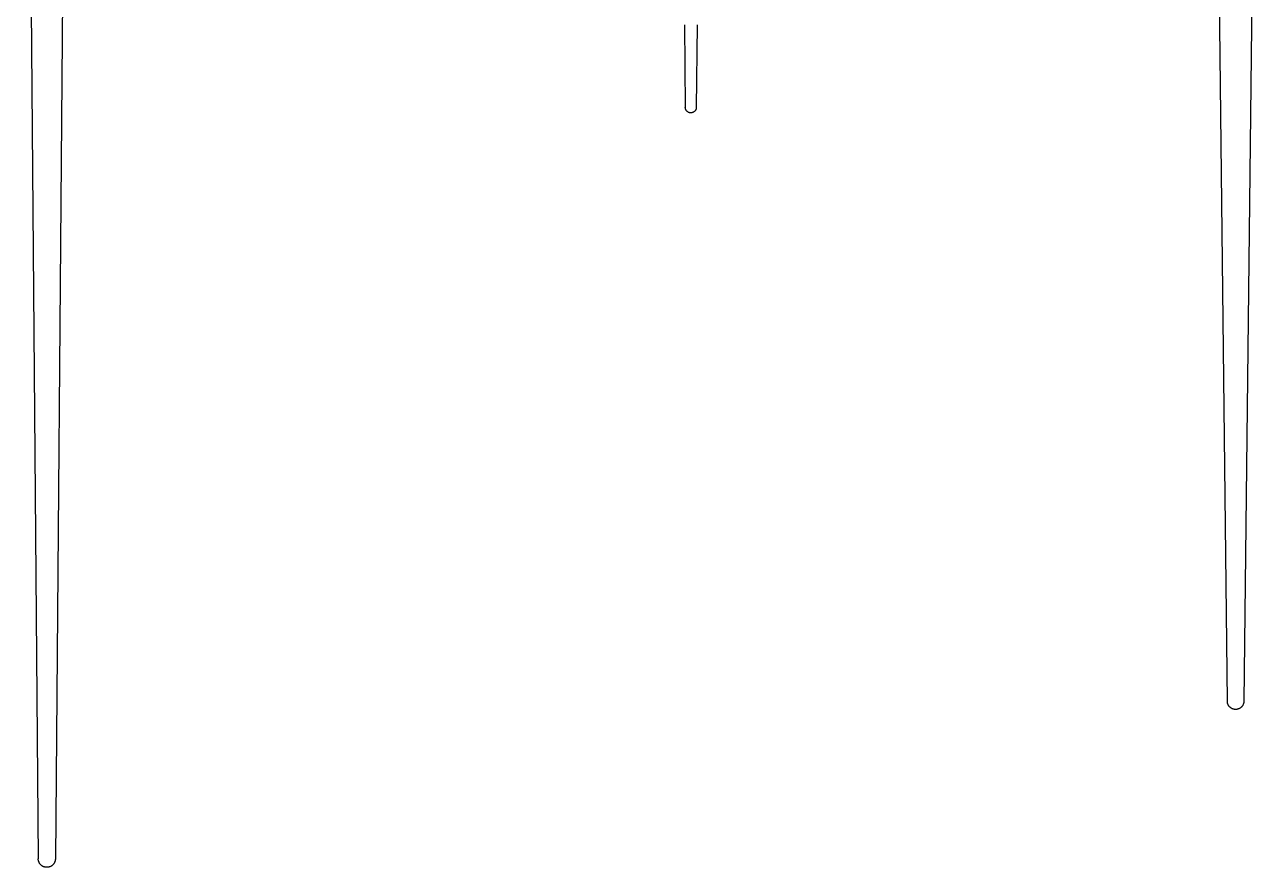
# Model space of a CAD drawing. Header units: millimetres. Extents: x -89 to 94, y -122 to 99.
# Drawn here: x 38.83 to 88.62, y 7.77 to 41.76 of the extents above; entities that cross this region are included whole.
import ezdxf

# ---------------------------------------------------------------- set-up
doc = ezdxf.new("R2010")
doc.units = ezdxf.units.MM
doc.header["$MEASUREMENT"] = 0
doc.layers.add('Layer 03', color=5, linetype='Continuous')

msp = doc.modelspace()

# ---------------------------------------------------------------- linework, layer by layer
at = {"layer": 'Layer 03'}
for p, q in [((40.615, 73.687), (40.069, 8.116)), ((86.707, 68.709), (87.331, 14.47)), ((88.621, 68.709), (87.997, 14.47)), ((65.439, 41.764), (65.472, 38.426)), ((65.95, 41.764), (65.916, 38.426))]:
    msp.add_line(p, q, dxfattribs=at)
msp.add_lwpolyline([(38.831, 73.517), (39.376, 8.116)], dxfattribs=at)
for points, weights, knots in [([(65.916, 38.426), (65.914, 38.207), (65.694, 38.207), (65.475, 38.207), (65.472, 38.426)], [1, 0.710657494662, 1, 0.710657494662, 1], [0, 0, 0, 0.2344064, 0.2344064, 0.4688128, 0.4688128, 0.4688128]), ([(87.997, 14.47), (87.993, 14.142), (87.664, 14.142), (87.335, 14.142), (87.331, 14.47)], [1, 0.711164210361, 1, 0.711164210361, 1], [0, 0, 0, 0.3223333, 0.3223333, 0.6446667, 0.6446667, 0.6446667]), ([(40.069, 8.116), (40.066, 7.773), (39.722, 7.773), (39.379, 7.773), (39.376, 8.116)], [1, 0.710048165481, 1, 0.710048165481, 1], [0, 0, 0, 0.3361624, 0.3361624, 0.6723247, 0.6723247, 0.6723247])]:
    msp.add_rational_spline(points, weights, degree=2, knots=knots, dxfattribs=at)

doc.saveas('drawing.dxf')
